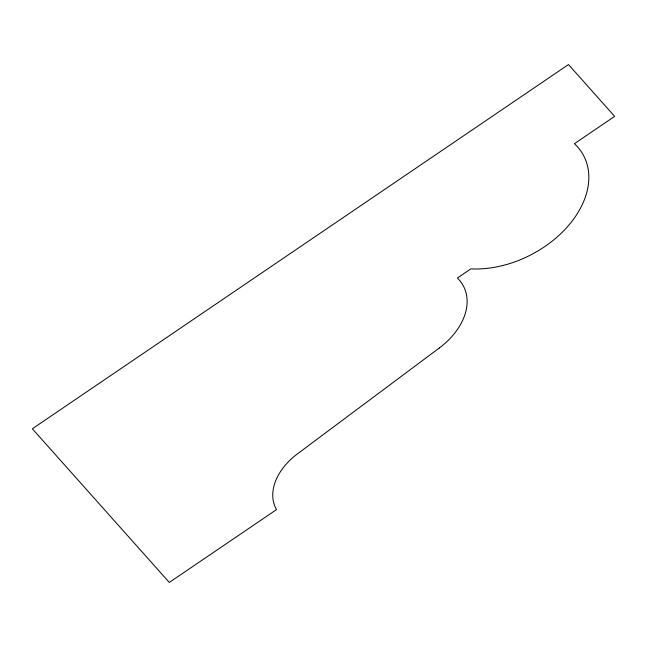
<?xml version="1.0" encoding="UTF-8"?>
<svg xmlns="http://www.w3.org/2000/svg" width="647" height="647" viewBox="0 0 647 647"><rect width="100%" height="100%" fill="white"/><g stroke="black" fill="none" stroke-linecap="round" stroke-linejoin="round"><path stroke-width="0.97" d="M439.232 348.054L297.41 453.903A57.761 39.758 -27.2 0 0 276.528 509.601L169.304 582.446L32.35 428.775L568.478 64.554L614.65 116.363L574.439 143.683A92.505 63.673 -27.2 0 1 569.756 224.064A92.505 63.673 -27.2 0 1 470.846 268.885L457.437 277.992L459.095 279.844A65.347 44.983 -27.2 0 1 439.232 348.054"/></g></svg>
